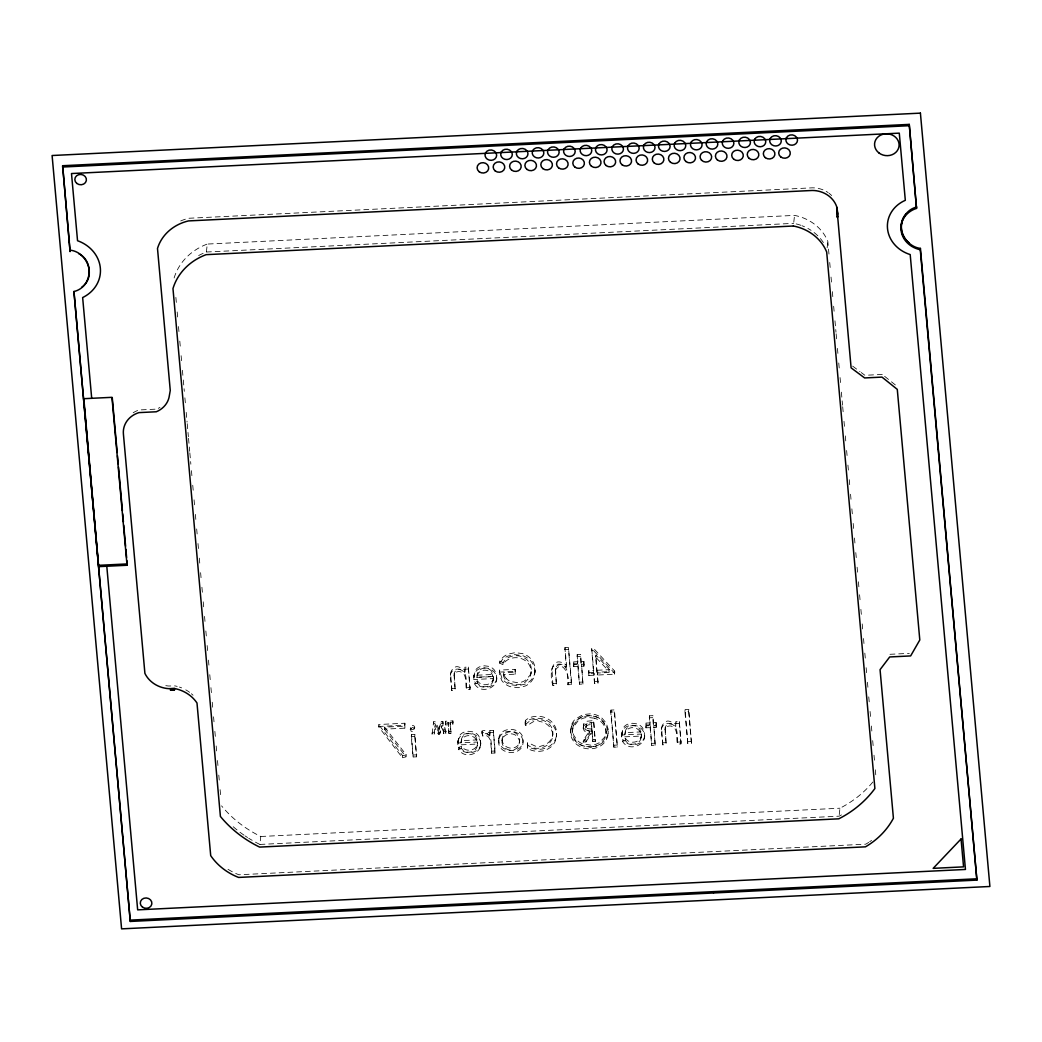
<?xml version="1.0" encoding="UTF-8"?>
<svg xmlns="http://www.w3.org/2000/svg" width="1042" height="1042" viewBox="0 0 1042 1042"><rect width="100%" height="100%" fill="white"/><g stroke="black" fill="none" stroke-linecap="round" stroke-linejoin="round"><path stroke-width="0.75" stroke-dasharray="5 3.75" d="M502.036 740.784C501.254 746.906 507.884 751.49 513.524 749.797A8.219 7.307 6.2 0 0 518.655 746.046L519.763 739.507L516.845 733.946A8.61 7.646 6.2 0 0 512.117 731.901C506.764 730.846 501.567 735.3 502.036 740.784C502.374 736.017 507.454 733.112 511.896 733.894A8.61 7.646 6.2 0 1 516.624 735.939L519.242 739.924L519.541 743.089M502.257 738.791C501.476 744.913 508.092 749.498 513.745 747.804A8.219 7.307 6.2 0 0 518.864 744.053L519.75 741.096M461.671 746.45L461.45 748.443C465.579 755.085 478.109 752.493 477.262 744.04L457.777 744.991L457.998 742.998L477.483 742.047C478.33 750.501 465.787 753.092 461.671 746.45L458.832 747.283L458.61 749.263C466.008 762.314 488.477 750.019 478.239 737.489A11.032 9.808 6.2 0 0 472.925 733.868L468.171 733.255L463.39 734.297A10.003 8.896 6.2 0 0 458.871 738.439M480.609 745.59L480.427 739.273L478.447 735.496A11.032 9.808 6.2 0 0 473.133 731.875L468.392 731.263L463.612 732.305A10.003 8.896 6.2 0 0 459.079 736.447L457.777 744.991M493.426 676.597L493.205 678.576L473.719 679.527L473.941 677.547L493.426 676.597C494.273 685.037 481.73 687.629 477.614 680.986L474.761 681.82L474.553 683.799C481.951 696.851 504.419 684.555 494.182 672.025A11.032 9.808 6.2 0 0 488.854 668.404L484.113 667.792L479.333 668.834A10.003 8.896 6.2 0 0 474.813 672.976L474.045 674.929M496.552 680.139L496.37 673.809L494.39 670.045A11.032 9.808 6.2 0 0 489.076 666.411L484.322 665.799L479.554 666.841A10.003 8.896 6.2 0 0 475.022 670.983L473.719 679.527M641.338 734.05C642.185 742.503 629.642 745.095 625.526 738.452L622.686 739.286L622.465 741.266C629.863 754.317 652.331 742.021 642.093 729.491A11.032 9.808 6.2 0 0 636.779 725.87L632.025 725.258L627.245 726.3A10.003 8.896 6.2 0 0 622.725 730.442L621.631 736.994L641.117 736.043L641.338 734.05L621.853 735.001L621.631 736.994M644.464 737.593L644.282 731.263L642.302 727.498A11.032 9.808 6.2 0 0 636.988 723.877L632.233 723.265L627.466 724.307A10.003 8.896 6.2 0 0 622.934 728.449L621.592 734.584M454.078 675.32L455.185 690.247L451.694 690.429C452.58 683.839 446.692 672.246 454.442 667.753C458.22 663.35 466.725 673.835 464.836 667.232L468.327 667.062L470.163 687.551L469.955 689.53L466.464 689.7C465.201 684.151 467.624 673.627 460.082 671.66C457.516 671.204 454.273 672.298 454.078 675.32C453.57 671.647 456.735 668.795 460.303 669.68C468.223 672.116 465.826 683.5 466.464 689.7M454.299 673.327L455.185 690.247M498.701 740.341C496.721 755.567 523.696 757.013 523.045 741.552C525.064 726.287 498.05 724.88 498.701 740.341C500.434 726.443 524.816 729.426 522.823 743.532M498.923 738.348C496.956 752.441 521.313 755.437 523.045 741.552M665.043 729.7L666.164 744.639L662.673 744.809C663.546 738.218 657.671 726.639 665.408 722.145C669.185 717.743 677.691 728.215 675.815 721.611L679.293 721.442L681.142 741.93L680.921 743.923L677.43 744.092C676.18 738.544 678.589 728.019 671.061 726.053C668.495 725.597 665.239 726.691 665.043 729.7C664.535 726.04 667.714 723.174 671.269 724.06C679.189 726.508 676.792 737.892 677.43 744.092M665.265 727.72L666.164 744.639M555.334 670.267L556.428 685.31L552.937 685.48C549.186 675.099 551.036 653.738 566.522 665.161L564.946 647.642L568.437 647.473L571.589 682.588L571.381 684.581L567.89 684.75C570.586 678.16 563.149 657.815 555.334 670.267C554.67 665.916 559.333 663.507 562.954 665.096C569.375 668.964 567.304 678.498 567.89 684.75M555.555 668.274L556.428 685.31M477.614 680.986L477.392 682.979C481.521 689.622 494.051 687.03 493.205 678.576M625.526 738.452L625.304 740.445C629.433 747.088 641.963 744.496 641.117 736.043M585.695 728.202L586.88 723.578L591.517 722.562L591.895 731.106L588.483 731.08L586.112 729.608L586.073 724.659M583.22 728.241L583.676 724.06L584.836 722.366L586.92 721.246L593.797 720.569L595.269 741.448L592.833 741.565L592.273 730.95L586.19 739.911L585.969 741.904L583.207 742.034L583.416 740.054L589.538 731.002L585.187 729.661L583.442 726.248C582.244 729.947 585.695 733.268 589.329 732.982L589.538 731.002M198.644 255.55A59.225 52.621 6.2 0 1 206.394 252.021L207.267 244.062L794.525 215.394A44.142 39.218 6.2 0 1 827.83 241.418L829.145 256.006M841.48 814.909A110.231 97.948 6.2 0 1 839.084 816.173L259.901 844.437L260.774 836.492A115.753 102.858 6.2 0 1 221.555 805.857M384.602 727.16L406.185 754.825L405.976 756.818L402.459 757.755L378.376 726.495L378.598 724.516L404.869 723.226L404.908 728.15L384.381 729.153L384.602 727.16L405.13 726.157M404.908 728.15L404.869 723.226M402.459 757.755L402.681 755.776L378.598 724.516M412.345 725.519A2.24 1.993 6.2 0 1 414.547 726.6L414.495 730.182L413.387 731.289A2.24 1.993 6.2 0 1 410.913 730.976L410.444 726.873L412.385 725.597M411.251 736.512L411.46 734.519L414.95 734.349L416.579 756.818L413.088 756.987L411.251 736.512L414.729 736.342L414.95 734.349M413.088 756.987L411.46 734.519M432.065 734.297L432.287 732.318L434.371 732.213L434.162 734.206L432.065 734.297L433.628 721.78L435.139 721.715L438.942 728.775L438.734 730.768L434.918 723.695L435.139 721.715M433.628 721.78L433.407 723.773L434.918 723.695M438.408 734.206L438.63 732.213C432.508 718.759 434.631 729.7 438.408 734.206L439.646 734.141L442.16 725.323L439.646 734.141M438.734 730.768L441.339 721.403L442.811 721.338L446.067 731.64L445.859 733.633L443.853 733.724L442.029 725.336M445.859 733.633L442.589 723.33L442.811 721.338M443.853 733.724L442.16 725.323M445.468 724.932L445.533 721.246L452.905 720.882L452.84 724.581L450.196 724.711L450.965 733.386L448.92 733.477L448.36 722.822L445.689 722.953L445.468 724.932L448.151 724.802M451.694 690.429L450.691 673.419M448.92 733.477L448.36 722.822M450.196 724.711L450.404 722.718L453.062 722.588M450.965 733.386L450.404 722.718M452.84 724.581L452.905 720.882M465.097 670.162L464.797 672.155L464.836 667.232M457.738 742.581L457.959 740.601L457.998 742.998M469.955 689.53L468.327 667.062M461.241 740.68L461.033 742.672C461.098 738.01 465.631 734.962 470.007 735.73A7.763 6.903 6.2 0 1 475.947 739.338L476.975 741.891L476.155 737.345A7.763 6.903 6.2 0 0 470.216 733.737C465.852 732.969 461.306 736.017 461.241 740.68L477.197 739.898M473.68 677.131L473.902 675.138L473.941 677.547M476.975 677.209C476.507 671.986 480.792 667.206 486.158 668.274A7.763 6.903 6.2 0 1 492.098 671.882L492.918 676.427L476.975 677.209C477.041 672.546 481.573 669.498 485.95 670.267A7.763 6.903 6.2 0 1 491.889 673.874L492.918 676.427M477.21 745.746L477.483 742.047M481.821 733.06L482.029 731.08A6.161 5.484 6.2 0 1 486.054 730.637L490 733.503L489.792 735.483L489.844 730.689L493.335 730.52L495.171 751.008L494.95 753.001L491.472 753.171C490.86 748.299 492.15 732.552 482.85 736.017L481.821 733.06A6.161 5.484 6.2 0 1 485.832 732.63L489.792 735.483M482.85 736.017L482.029 731.08M493.153 680.283L493.374 678.303M503.325 674.747A11.879 10.563 6.2 0 0 504.953 679.084A12.283 10.915 6.2 0 0 510.228 683.422L517.535 684.724A14.471 12.869 6.2 0 0 524.908 682.497L529.727 677.352A15.669 13.924 6.2 0 0 530.248 666.971C526.067 655.809 508.939 654.337 502.908 664.614L499.613 663.116L499.834 661.123L502.57 657.71A17.87 15.877 6.2 0 1 508.092 654.142L515.139 652.644L522.589 653.595A17.988 15.982 6.2 0 1 528.75 656.851A18.157 16.138 6.2 0 1 531.889 660.094L533.1 661.97A19.316 17.167 6.2 0 1 535.093 668.404L534.637 674.708A18.443 16.385 6.2 0 1 532.071 680.504L530.704 682.171A17.974 15.969 6.2 0 1 525.233 686.027L518.135 687.707L510.346 686.691A16.724 14.862 6.2 0 1 501.827 680.608L499.613 675.229L499.378 670.11L515.152 669.342L515.191 674.174L503.325 674.747L503.547 672.767L515.399 672.181M494.95 753.001L493.335 730.52M491.472 753.171C491.238 747.856 493.009 730.755 483.071 734.024M502.908 664.614L503.117 662.634C509.147 652.357 526.275 653.816 530.469 664.978A15.669 13.924 6.2 0 1 529.948 675.359L525.129 680.504A14.471 12.869 6.2 0 1 517.757 682.744L510.437 681.429A12.283 10.915 6.2 0 1 506.62 678.85M515.191 674.174L515.152 669.342M525.168 722.445L525.376 720.452A16.62 14.77 6.2 0 1 533.165 716.675L538.975 716.31A19.095 16.972 6.2 0 1 546.19 718.081L548.287 719.175A18.261 16.229 6.2 0 1 554.591 725.558A18.847 16.75 6.2 0 1 556.584 731.914L556.415 736.134L556.363 733.907A18.847 16.75 6.2 0 0 554.37 727.55A18.261 16.229 6.2 0 0 548.066 721.168L545.969 720.074A19.095 16.972 6.2 0 0 538.753 718.303L532.944 718.667A16.62 14.77 6.2 0 0 525.168 722.445C524.178 731.797 533.986 717.104 539.509 721.455C545.096 722.132 550.371 725.844 552.091 731.341C556.402 745.043 536.682 753.757 527.239 744.496C527.682 739.898 536.591 749.55 540.98 746.085C546.985 745.069 552.429 740.185 552.872 733.92C553.732 720.217 534.077 714.434 525.832 724.411L525.52 726.404M530.886 674.057L531.107 672.064M527.46 742.516L527.499 748.43C534.494 752.611 543.963 752.337 550.489 747.335A18.118 16.099 6.2 0 0 555.555 740.406L556.623 734.154M527.499 748.43L527.356 742.516M552.937 685.48L551.934 668.508M552.651 735.913L552.872 733.92M566.522 665.161L566.21 667.154L564.946 647.642M571.381 684.581L568.437 647.473M573.712 666.672L573.934 664.679L578.063 664.47L577.854 666.463L573.712 666.672L573.465 663.91L573.673 661.917L577.815 661.709L577.19 654.663L580.668 654.493L581.084 663.533L583.676 663.402L583.885 661.423L581.306 661.54M573.465 663.91L577.607 663.702L577.19 654.663M577.607 663.702L577.815 661.709M571.394 726.743A18.548 16.49 6.2 0 1 574.923 721.272L582.817 716.596L590.423 715.776A18.912 16.815 6.2 0 1 595.321 716.701A18.495 16.438 6.2 0 1 601.586 719.957L606.014 725.024L608.033 731.38A18.847 16.75 6.2 0 1 607.186 737.879A18.261 16.229 6.2 0 1 602.081 744.822L600.205 746.111A19.095 16.972 6.2 0 1 593.367 748.56L590.749 748.846A19.003 16.893 6.2 0 1 583.246 747.896L578.896 745.955A18.704 16.62 6.2 0 1 575.249 743.115A18.313 16.281 6.2 0 1 572.527 739.573A18.548 16.49 6.2 0 1 570.508 733.216L571.602 724.724A18.469 16.412 6.2 0 1 575.119 719.28L583.025 714.604L590.645 713.783A18.912 16.815 6.2 0 1 597.795 715.567A18.495 16.438 6.2 0 1 601.807 717.977L606.236 723.044L608.241 729.4A18.847 16.75 6.2 0 1 607.408 735.886A18.261 16.229 6.2 0 1 602.302 742.829L600.413 744.118A19.095 16.972 6.2 0 1 593.588 746.58M572.462 731.067L572.683 729.087M581.084 663.533L580.668 654.493M583.885 661.423L584.132 664.184L581.553 664.301L582.934 684.021L579.443 684.19L578.063 664.47M582.934 684.021L581.553 664.301M581.332 666.294L583.924 666.164L584.132 664.184M588.821 675.45L588.782 670.67L593.693 670.423L591.713 648.489L593.575 648.398L614.65 671.087L614.754 672.207L614.533 674.2L597.261 675.047L598.004 683.278L594.461 683.461L593.94 673.223L589.03 673.471L588.821 675.45L593.719 675.216M588.561 672.65L593.471 672.416L591.713 648.489M583.676 724.06L583.468 726.04L586.698 723.239L593.575 722.562L593.797 720.569M614.533 674.2L614.428 673.08L593.354 650.39L593.575 648.398M593.471 672.416L593.693 670.423M595.646 657.085L596.05 655.092L609.505 669.654L609.283 671.647L597.001 672.246L595.646 657.085L609.283 671.647M595.829 657.085L596.05 655.092M594.461 683.461L593.94 673.223M591.895 731.106L591.517 722.562M597.001 672.246L595.855 655.105M597.261 675.047L597.47 673.054L614.754 672.207M585.969 741.904L591.869 732.943L592.09 730.95M598.004 683.278L597.47 673.054M592.833 741.565L592.273 730.95M594.695 718.238L587.935 717.417A16.828 14.953 6.2 0 0 583.507 718.172A16.633 14.783 6.2 0 0 577.945 721.025L573.295 727.251A16.464 14.627 6.2 0 0 572.501 733.073L573.439 737.098L576.747 742.125A16.151 14.354 6.2 0 0 581.866 745.616L590.645 747.179A16.88 14.992 6.2 0 0 598.994 744.73L604.49 739.104A16.633 14.77 6.2 0 0 606.118 733.529L605.962 727.485L603.383 722.041A16.294 14.484 6.2 0 0 594.917 716.258L588.144 715.424A16.828 14.953 6.2 0 0 581.697 716.922A16.633 14.783 6.2 0 0 578.167 719.032L573.504 725.258M614.428 673.08L614.65 671.087M608.072 733.62L608.281 731.627M610.729 712.077L610.951 710.084L614.441 709.915L617.372 747.023L613.894 747.192L610.729 712.077L614.22 711.907L614.441 709.915M613.894 747.192L610.951 710.084M625.096 732.682L624.887 734.662C624.953 729.999 629.485 726.964 633.862 727.733A7.763 6.903 6.2 0 1 639.801 731.328L640.83 733.894L640.009 729.348A7.763 6.903 6.2 0 0 634.07 725.74C629.707 724.971 625.161 728.019 625.096 732.682L641.051 731.901M641.064 737.749L641.286 735.769M645.962 727.824L646.183 725.831L650.312 725.636L650.104 727.616L645.962 727.824L645.714 725.063L645.936 723.07L650.065 722.874L649.44 715.815L652.93 715.646L653.347 724.685L655.926 724.568L656.134 722.575L653.555 722.705M645.714 725.063L649.856 724.854L649.44 715.815M649.856 724.854L650.065 722.874M653.347 724.685L652.93 715.646M656.134 722.575L656.382 725.336L653.803 725.466L655.184 745.173L651.693 745.343L650.312 725.636M655.184 745.173L653.803 725.466M653.595 727.446L656.173 727.329L656.382 725.336M662.673 744.809L661.657 727.811M661.449 729.804C661.514 722.627 672.077 721.507 675.763 726.534L675.815 721.611M680.921 743.923L679.293 721.442M684.92 711.543L685.141 709.55L688.814 709.368L691.484 743.402L687.798 743.584L684.92 711.543L688.593 711.36L688.814 709.368M687.798 743.584L685.141 709.55M800.998 225.346A44.142 39.218 6.2 0 0 793.665 223.353L794.525 215.394M827.14 247.775L827.83 241.418M839.253 814.583L839.943 808.214A110.231 97.948 6.2 0 0 872.87 781.982M434.162 734.206L435.126 725.714M535.132 670.592L534.859 672.728A18.443 16.385 6.2 0 1 532.293 678.511L530.912 680.179A17.974 15.969 6.2 0 1 525.442 684.034L518.343 685.714L510.554 684.711A16.724 14.862 6.2 0 1 502.049 678.616L499.378 670.11M570.469 730.963L571.381 726.717M414.82 727.433L413.609 729.296A2.24 1.993 6.2 0 1 411.134 728.996L410.327 727.655M450.47 675.411C450.548 668.235 461.111 667.114 464.797 672.155M410.118 729.647L412.176 727.577A2.24 1.98 6.2 0 1 414.377 728.671L414.599 729.426M551.726 670.488C551.96 663.35 562.433 662.139 566.21 667.154M480.831 743.61C479.763 754.134 463.807 755.724 458.832 747.283M496.76 678.147C495.705 688.671 479.75 690.26 474.761 681.82M644.672 735.613C643.617 746.137 627.662 747.726 622.686 739.286M556.35 736.329L555.764 738.413A18.118 16.099 6.2 0 1 550.697 745.356C544.184 750.357 534.715 750.618 527.708 746.437M438.942 728.775L441.339 721.403M458.102 740.393L458.871 738.439M583.207 742.034L589.329 732.982M499.613 663.116L502.348 659.703A17.87 15.877 6.2 0 1 507.871 656.134L514.917 654.637L522.368 655.574A17.988 15.982 6.2 0 1 526.653 657.528A18.157 16.138 6.2 0 1 531.667 662.074L532.892 663.949A19.316 17.167 6.2 0 1 534.885 670.397L534.924 672.572M585.865 726.652L588.183 724.906L591.296 724.555M474.553 683.799L477.392 682.979M458.61 749.263L461.45 748.443M622.465 741.266L625.304 740.445M402.681 755.776L406.185 754.825M593.588 746.58L590.97 746.853A19.003 16.893 6.2 0 1 583.468 745.916L579.105 743.962A18.704 16.62 6.2 0 1 573.973 739.442A18.313 16.281 6.2 0 1 572.735 737.58A18.548 16.49 6.2 0 1 570.716 731.223L570.677 728.983M206.394 252.021L793.665 223.353M154.998 409.193L139.211 409.962A23.953 21.283 6.2 0 0 132.503 413.218M882.274 374.443L864.912 375.289L861.226 372.541M564.738 649.635L568.216 649.466M591.504 650.482L593.354 650.39M576.968 656.642L580.459 656.473M464.628 669.211L468.105 669.042M499.17 672.103L514.93 671.322M889.985 654.298L909.314 653.36M477.184 675.216L493.14 674.434M597.222 670.253L609.505 669.654M451.915 688.436L455.406 688.267M466.686 687.72L470.163 687.551M553.159 683.5L556.636 683.318M568.098 682.757L571.589 682.588M579.665 682.197L583.142 682.028M594.682 681.468L598.212 681.299M441.131 723.395L442.589 723.33M378.376 726.495L404.648 725.219M445.312 723.239L452.684 722.874M649.218 717.808L652.709 717.638M525.832 724.411L525.376 720.452M444.074 731.744L446.067 731.64M449.141 731.497L451.186 731.393M438.63 732.213L439.854 732.148M489.623 732.682L493.113 732.513M675.594 723.604L679.084 723.435M490 733.503L489.844 730.689M592.103 729.126L587.258 728.579L585.917 726.209M583.416 740.054L586.19 739.911M593.041 739.586L595.49 739.455M413.309 755.007L416.787 754.838M491.681 751.178L495.171 751.008M614.103 745.199L617.593 745.03M651.914 743.363L655.405 743.193M662.881 742.816L666.372 742.646M677.652 742.099L681.142 741.93M688.02 741.591L691.693 741.409M260.774 836.492L839.943 808.214M499.834 661.123L503.117 662.634M852.63 366.12L860.002 371.616M884.632 376.331L896.394 385.774M384.381 729.153L405.976 756.818M829.719 262.48L830.305 268.966M831.034 277.068L831.62 283.554M832.35 291.656L832.923 298.142M833.652 306.244L834.382 314.358M834.968 320.832L835.984 332.177M836.127 333.805L836.856 341.906M837.442 348.393L838.172 356.494M838.758 362.981L839.487 371.082M840.06 377.569L840.79 385.67M841.376 392.157L842.535 405.117M842.691 406.745L843.421 414.846M843.994 421.333L844.723 429.434M845.309 435.921L846.039 444.022M846.625 450.509L847.354 458.61M847.928 465.084L848.657 473.198M849.243 479.672L849.972 487.786M850.559 494.26L851.275 502.374M851.861 508.848L852.447 515.334M853.177 523.436L853.763 529.922M854.479 538.024L855.065 544.51M855.795 552.612L856.381 559.098M857.11 567.2L857.683 573.686M858.413 581.788L858.999 588.274M859.585 594.761L860.314 602.862M860.887 609.349L861.617 617.45M862.203 623.937L862.932 632.038M863.518 638.525L864.248 646.626M864.821 653.113L865.55 661.214M866.136 667.701L866.866 675.802M867.452 682.276L868.181 690.39M868.754 696.864L869.484 704.978M870.07 711.452L870.799 719.566M871.386 726.04L872.115 734.154M872.688 740.628L873.417 748.742M874.004 755.216L874.733 763.33M875.319 769.804L876.035 777.905M688.593 711.36L691.484 743.402M655.926 724.568L656.173 727.329M650.104 727.616L651.693 745.343M645.936 723.07L646.183 725.831M614.22 711.907L617.372 747.023M593.575 722.562L595.269 741.448M588.782 670.67L589.03 673.471M583.676 663.402L583.924 666.164M577.854 666.463L579.443 684.19M573.673 661.917L573.934 664.679M445.533 721.246L445.689 722.953M414.729 736.342L416.579 756.818M175.877 297.413L176.593 305.514M177.179 311.988L177.765 318.461M178.495 326.563L179.211 334.664M179.797 341.138L180.526 349.226M181.113 355.713L181.842 363.801M182.415 370.288L183.145 378.376M183.288 379.991L184.304 391.336M184.89 397.81L185.619 405.911M186.205 412.385L187.078 422.101M187.221 423.716L188.381 436.676M188.524 438.291L189.696 451.251M189.839 452.866L190.855 464.198M191.441 470.671L192.171 478.773M192.744 485.246L193.33 491.72M194.059 499.821L194.646 506.295M195.375 514.396L195.948 520.87M196.678 528.971L197.407 537.06M197.993 543.546L198.709 551.635M199.296 558.121L199.882 564.595M200.611 572.683L201.184 579.17M201.914 587.258L202.5 593.745M203.229 601.833L203.802 608.307M204.532 616.408L205.118 622.882M205.847 630.983L206.433 637.457M207.15 645.558L207.736 652.032M208.465 660.133L209.051 666.606M209.781 674.695L210.354 681.181M210.94 687.655L211.669 695.756M212.242 702.23L212.972 710.318M213.558 716.805L214.287 724.893M214.873 731.38L215.59 739.468M216.176 745.955L216.905 754.043M217.491 760.517L218.208 768.618M218.794 775.092L219.523 783.193M220.109 789.667L220.839 797.768M621.813 732.604L621.853 735.001M606.118 733.529L605.754 729.478L603.162 724.034A16.294 14.484 6.2 0 0 594.695 718.251M822.998 189.839A24.904 22.129 6.2 0 0 812.539 187.82L188.732 218.26A45.249 40.208 6.2 0 0 178.156 222.154M826.176 191.376A24.904 22.129 6.2 0 1 828.143 192.627M829.08 193.304A24.904 22.129 6.2 0 1 831.659 195.57M159.96 407.396A23.627 20.996 6.2 0 1 158.306 408.321M165.821 685.636A27.6 24.526 6.2 0 0 168.83 686.014L174.887 685.883A33.657 29.918 6.2 0 1 177.179 686.404M179.419 687.069A33.657 29.918 6.2 0 1 181.608 687.863M185.789 689.856A33.657 29.918 6.2 0 1 189.618 692.331M191.389 693.751A33.657 29.918 6.2 0 1 193.057 695.261M227.99 869.275A59.277 52.673 6.2 0 0 238.879 874.772L865.759 844.176A81.706 72.601 6.2 0 0 868.715 842.366M871.581 840.425A81.706 72.601 6.2 0 1 869.679 841.728M802.184 225.788A44.142 39.218 6.2 0 1 804.502 226.752M807.876 228.432A44.142 39.218 6.2 0 1 811.067 230.347M814.076 232.509A44.142 39.218 6.2 0 1 823.766 243.138M259.901 844.437A115.753 102.858 6.2 0 1 248.751 838.276M247.566 837.521A115.753 102.858 6.2 0 1 245.209 835.984M244.049 835.189A115.753 102.858 6.2 0 1 233.082 826.619M174.118 277.98A59.225 52.621 6.2 0 1 207.267 244.062M506.62 678.85A11.879 10.563 6.2 0 1 503.547 672.767M573.504 725.258A16.464 14.627 6.2 0 0 572.709 731.093L573.66 735.105L576.955 740.146A16.151 14.354 6.2 0 0 582.087 743.623L590.866 745.186A16.88 14.992 6.2 0 0 599.202 742.738L604.699 737.111A16.633 14.77 6.2 0 0 606.327 731.536"/><path stroke-width="1.5" d="M837.416 217.387L837.768 212.894L836.648 206.59A24.904 22.129 6.2 0 0 812.252 190.465L188.446 220.917A45.249 40.208 6.2 0 0 157.498 248.478L170.263 390.476L169.364 395.556A23.627 20.996 6.2 0 1 156.287 411.772L138.925 412.619A23.953 21.283 6.2 0 0 123.399 433.954L144.903 673.379A27.6 24.526 6.2 0 0 168.543 688.658L174.6 688.528A33.657 29.918 6.2 0 1 196.99 703.011L210.705 855.638A59.277 52.673 6.2 0 0 238.592 877.429L865.472 846.833A81.706 72.601 6.2 0 0 893.411 818.231L880.06 669.667L889.699 656.955L910.643 655.926L919.799 639.983L897.279 389.369L881.988 377.1L864.626 377.946L851.106 367.852L836.83 207.293L837.416 217.387L837.56 216.072M62.637 165.717L70.075 251.5L62.637 165.717L909.249 124.389L916.53 208.387A24.227 21.53 6.2 0 0 901.03 229.904A24.227 21.53 6.2 0 0 920.255 249.728L976.901 880.112L130.289 921.441L73.943 291.513C91.592 287.488 94.796 261.711 78.697 253.61M69.228 241.965L69.371 240.637M83.868 399.008L98.664 566.64L127.046 565.259L126.903 560.7M122.852 838.758L122.995 837.442M130.289 921.441L73.943 291.513M170.536 690.051L170.68 688.723L174.6 688.528L174.457 689.856L170.536 690.051L174.457 689.856M713.509 892.968L713.653 891.639M916.53 208.387L909.249 124.389M920.255 249.728L920.399 248.4C904.677 246.446 894.453 225.411 906.514 213.584M938.126 448.659L938.269 447.331M976.901 880.112L920.399 248.4M81.719 287.292C96.776 276.534 87.528 252.125 70.231 250.171M916.686 207.058C900.731 210.745 895.625 233.434 909.145 242.929M62.494 167.033L909.106 125.717M83.568 398.708L111.963 397.328L127.046 565.259M98.808 565.324L127.189 563.93M130.432 920.112L977.044 878.784M836.687 208.621L837.625 214.222M112.249 397.614L117.186 452.515M117.472 455.745L118.202 463.82M118.488 467.05L122.409 510.645M122.696 513.875L123.425 521.951M123.711 525.181L125.6 546.177M125.887 549.408L126.616 557.47M91.696 398.318L82.644 297.556A35.298 31.364 6.2 0 0 100.345 268.146A35.298 31.364 6.2 0 0 77.538 240.715L71.494 173.545L899.285 133.142L905.316 200.311A33.07 29.384 6.2 0 0 887.497 228.432A33.07 29.384 6.2 0 0 910.2 254.574L965.452 869.458L137.661 909.861L106.792 566.249M485.585 152.809L485.116 154.086A5.809 5.171 6.2 0 0 491.29 160.312A5.809 5.171 6.2 0 0 496.305 153.539L495.614 152.314A5.809 5.171 6.2 0 0 485.585 152.809M501.241 152.041L500.785 153.317A5.809 5.171 6.2 0 0 506.959 159.543A5.809 5.171 6.2 0 0 511.961 152.77L511.27 151.559A5.809 5.171 6.2 0 0 501.241 152.041M516.923 151.272L516.454 152.549A5.809 5.171 6.2 0 0 522.628 158.788A5.809 5.171 6.2 0 0 527.63 152.002L526.939 150.79A5.809 5.171 6.2 0 0 516.923 151.272M532.775 150.504L532.306 151.78A5.809 5.171 6.2 0 0 538.48 158.006A5.809 5.171 6.2 0 0 543.494 151.233L542.804 150.009A5.809 5.171 6.2 0 0 532.775 150.504M548.092 149.761L547.623 151.025A5.809 5.171 6.2 0 0 553.797 157.264A5.809 5.171 6.2 0 0 558.812 150.478L558.121 149.266A5.809 5.171 6.2 0 0 548.092 149.761M564.139 148.967L563.67 150.243A5.809 5.171 6.2 0 0 569.844 156.482A5.809 5.171 6.2 0 0 574.845 149.696L574.155 148.485A5.809 5.171 6.2 0 0 564.139 148.967M580.694 148.159L580.225 149.436A5.809 5.171 6.2 0 0 586.399 155.675A5.809 5.171 6.2 0 0 591.413 148.889L590.723 147.677A5.809 5.171 6.2 0 0 580.694 148.159M596.024 147.417L595.555 148.693A5.809 5.171 6.2 0 0 601.729 154.919A5.809 5.171 6.2 0 0 606.744 148.146L606.053 146.922A5.809 5.171 6.2 0 0 596.024 147.417M612.396 146.622L611.928 147.886A5.809 5.171 6.2 0 0 618.101 154.125A5.809 5.171 6.2 0 0 623.103 147.352L622.413 146.127A5.809 5.171 6.2 0 0 612.396 146.622M628.092 145.854L627.623 147.13A5.809 5.171 6.2 0 0 633.81 153.356A5.809 5.171 6.2 0 0 638.811 146.583L638.121 145.359A5.809 5.171 6.2 0 0 628.092 145.854M643.956 145.072L643.5 146.349A5.809 5.171 6.2 0 0 649.674 152.588A5.809 5.171 6.2 0 0 654.676 145.802L653.985 144.591A5.809 5.171 6.2 0 0 643.956 145.072M659.052 143.913L658.583 145.19A5.809 5.171 6.2 0 0 664.757 151.429A5.809 5.171 6.2 0 0 669.772 144.643L669.081 143.431A5.809 5.171 6.2 0 0 659.052 143.913M674.708 143.158L674.252 144.421A5.809 5.171 6.2 0 0 680.426 150.66A5.809 5.171 6.2 0 0 685.428 143.887L684.737 142.663A5.809 5.171 6.2 0 0 674.708 143.158M691.015 142.35L690.559 143.627A5.809 5.171 6.2 0 0 696.733 149.866A5.809 5.171 6.2 0 0 701.735 143.08L701.045 141.868A5.809 5.171 6.2 0 0 691.015 142.35M706.75 141.595L706.281 142.858A5.809 5.171 6.2 0 0 712.467 149.097A5.809 5.171 6.2 0 0 717.469 142.311L716.779 141.1A5.809 5.171 6.2 0 0 706.75 141.595M722.809 140.8L722.353 142.077A5.809 5.171 6.2 0 0 728.527 148.316A5.809 5.171 6.2 0 0 733.529 141.53L732.839 140.318A5.809 5.171 6.2 0 0 722.809 140.8M739.377 139.993L738.908 141.269A5.809 5.171 6.2 0 0 745.095 147.508A5.809 5.171 6.2 0 0 750.097 140.722L749.406 139.511A5.809 5.171 6.2 0 0 739.377 139.993M754.708 139.25L754.239 140.527A5.809 5.171 6.2 0 0 760.413 146.753A5.809 5.171 6.2 0 0 765.427 139.98L764.737 138.755A5.809 5.171 6.2 0 0 754.708 139.25M770.22 138.495L769.764 139.758A5.809 5.171 6.2 0 0 775.938 145.997A5.809 5.171 6.2 0 0 780.94 139.224L780.25 138A5.809 5.171 6.2 0 0 770.22 138.495M786.449 137.7L785.981 138.977A5.809 5.171 6.2 0 0 792.154 145.203A5.809 5.171 6.2 0 0 797.169 138.43L796.479 137.205A5.809 5.171 6.2 0 0 786.449 137.7M961.05 838.979L933.163 868.351L963.563 866.866L961.05 838.979M920.412 113.135L52.1 155.519L121.588 928.865L989.9 886.481L920.412 113.135M793.379 226.01L206.108 254.665A59.225 52.621 6.2 0 0 172.972 288.595L220.409 816.459A115.753 102.858 6.2 0 0 259.614 847.094L838.797 818.817A110.231 97.948 6.2 0 0 874.889 788.52L826.684 252.021A44.142 39.218 6.2 0 0 793.379 226.01M878.862 152.874A12.296 10.928 6.2 0 0 898.907 146.974A12.296 10.928 6.2 0 0 882.704 134.327A12.296 10.928 6.2 0 0 878.862 152.874M780.718 156.899A5.809 5.171 6.2 0 0 790.201 154.112A5.809 5.171 6.2 0 0 782.542 148.133A5.809 5.171 6.2 0 0 780.718 156.899M765.349 157.655A5.809 5.171 6.2 0 0 774.831 154.867A5.809 5.171 6.2 0 0 767.173 148.889A5.809 5.171 6.2 0 0 765.349 157.655M749.263 158.436A5.809 5.171 6.2 0 0 758.745 155.649A5.809 5.171 6.2 0 0 751.087 149.67A5.809 5.171 6.2 0 0 749.263 158.436M733.724 159.192A5.809 5.171 6.2 0 0 743.207 156.404A5.809 5.171 6.2 0 0 735.548 150.426A5.809 5.171 6.2 0 0 733.724 159.192M717.443 159.999A5.809 5.171 6.2 0 0 726.912 157.199A5.809 5.171 6.2 0 0 719.254 151.22A5.809 5.171 6.2 0 0 717.443 159.999M701.513 160.208A5.809 5.171 6.2 0 0 711.373 158.671A5.809 5.171 6.2 0 0 704.731 151.793A5.809 5.171 6.2 0 0 701.513 160.208M685.949 161.536A5.809 5.171 6.2 0 0 695.431 158.736A5.809 5.171 6.2 0 0 687.772 152.757A5.809 5.171 6.2 0 0 685.949 161.536M670.488 162.278A5.809 5.171 6.2 0 0 679.97 159.491A5.809 5.171 6.2 0 0 672.311 153.513A5.809 5.171 6.2 0 0 670.488 162.278M654.324 163.073A5.809 5.171 6.2 0 0 663.793 160.286A5.809 5.171 6.2 0 0 656.134 154.307A5.809 5.171 6.2 0 0 654.324 163.073M638.082 163.946A5.809 5.171 6.2 0 0 647.551 161.158A5.809 5.171 6.2 0 0 639.892 155.18A5.809 5.171 6.2 0 0 638.082 163.946M622.009 164.727A5.809 5.171 6.2 0 0 631.478 161.94A5.809 5.171 6.2 0 0 623.819 155.961A5.809 5.171 6.2 0 0 622.009 164.727M606.092 165.509A5.809 5.171 6.2 0 0 615.575 162.721A5.809 5.171 6.2 0 0 607.916 156.743A5.809 5.171 6.2 0 0 606.092 165.509M591.452 166.225A5.809 5.171 6.2 0 0 600.921 163.438A5.809 5.171 6.2 0 0 593.263 157.446A5.809 5.171 6.2 0 0 591.452 166.225M574.832 167.033A5.809 5.171 6.2 0 0 584.315 164.245A5.809 5.171 6.2 0 0 576.656 158.267A5.809 5.171 6.2 0 0 574.832 167.033M558.564 167.827A5.809 5.171 6.2 0 0 568.046 165.04A5.809 5.171 6.2 0 0 560.388 159.061A5.809 5.171 6.2 0 0 558.564 167.827M542.843 168.596A5.809 5.171 6.2 0 0 552.325 165.808A5.809 5.171 6.2 0 0 544.666 159.83A5.809 5.171 6.2 0 0 542.843 168.596M526.913 169.377A5.809 5.171 6.2 0 0 536.396 166.59A5.809 5.171 6.2 0 0 528.737 160.598A5.809 5.171 6.2 0 0 526.913 169.377M511.635 170.12A5.809 5.171 6.2 0 0 521.104 167.332A5.809 5.171 6.2 0 0 513.446 161.354A5.809 5.171 6.2 0 0 511.635 170.12M495.21 170.927A5.809 5.171 6.2 0 0 504.68 168.127A5.809 5.171 6.2 0 0 497.021 162.148A5.809 5.171 6.2 0 0 495.21 170.927M479.138 171.709A5.809 5.171 6.2 0 0 488.607 168.921A5.809 5.171 6.2 0 0 480.948 162.93A5.809 5.171 6.2 0 0 479.138 171.709M142.533 907.152A5.809 5.171 6.2 0 0 151.832 903.948A5.809 5.171 6.2 0 0 143.861 898.295A5.809 5.171 6.2 0 0 142.533 907.152M76.847 183.444A5.809 5.171 6.2 0 0 86.33 180.657A5.809 5.171 6.2 0 0 78.671 174.678A5.809 5.171 6.2 0 0 76.847 183.444"/></g></svg>
